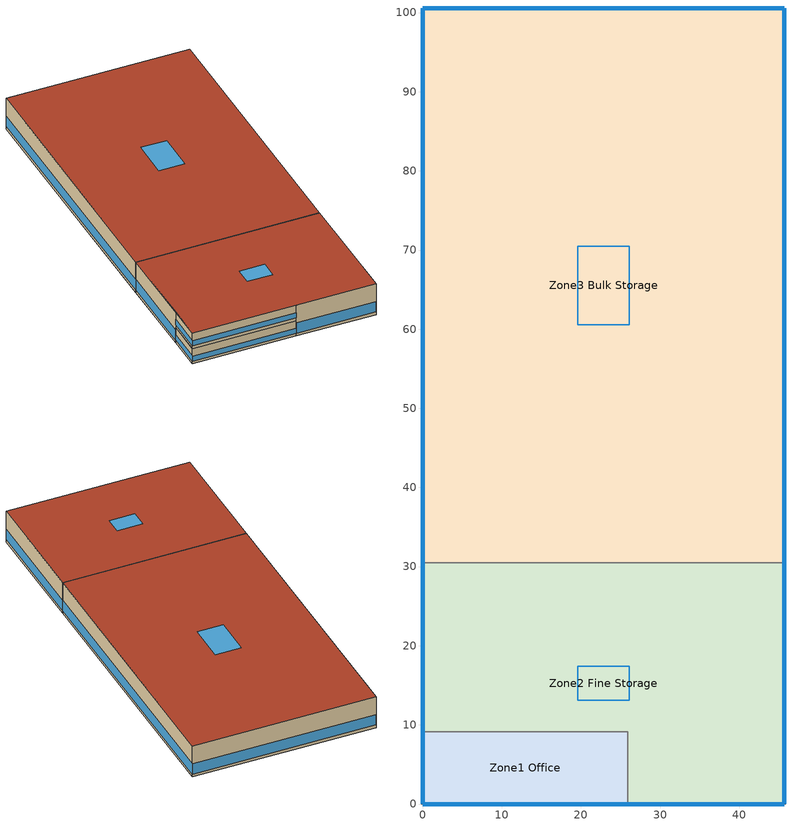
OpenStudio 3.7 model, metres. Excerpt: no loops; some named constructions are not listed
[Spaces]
Zone3 Bulk Storage
 floor foundation (BTAP-Grnd-Floor-Mass:U-0.757_std): 45.72,100.58 45.72,30.48 0,30.48 0,100.58 z0
 wall outside: 45.72,30.48 45.72,100.58 0,100.58 0,30.48 z0:8.53
 wall to Zone2 Fine Storage: 0,30.48 45.72,30.48 z0:8.53
 window (BTAP-Ext-FixedWindow:U=0.190 SHGC=0.600): 0,100.55 0,30.5 / 45.69,100.58 0.03,100.58 / 45.72,30.5 45.72,100.55 z0.76:3.61
 roof outside: 45.72,30.48 45.72,100.58 0,100.58 0,30.48 z8.53
 skylight (BTAP-Ext-Skylights:U=0.190 SHGC=0.600): 26.09,60.57 26.09,70.49 19.63,70.49 19.63,60.57 z8.53
Zone2 Fine Storage
 floor to Zone1 Office: 25.91,9.14 25.91,0 0,0 0,9.14 z4.27
 floor foundation (BTAP-Grnd-Floor-Mass:U-0.757_std): 45.72,30.48 45.72,0 25.91,0 25.91,9.14 0,9.14 0,30.48 z0
 wall outside: 0,30.48 0,9.14 / 25.91,0 45.72,0 45.72,30.48 z0:8.53; 0,9.14 0,0 25.91,0 z4.27:8.53
 wall to Zone1 Office: 0,9.14 25.91,9.14 25.91,0 z0:4.27
 window (BTAP-Ext-FixedWindow:U=0.190 SHGC=0.600): 25.93,0 45.69,0 / 0,30.45 0,9.17 / 45.72,0.03 45.72,30.45 z0.76:3.61; 0.03,0 25.88,0 z5.03:6.45; 0,9.12 0,0.03 z5.03:6.46
 roof outside: 45.72,0 45.72,30.48 0,30.48 0,0 z8.53
 skylight (BTAP-Ext-Skylights:U=0.190 SHGC=0.600): 26.09,13.08 26.09,17.39 19.63,17.39 19.63,13.08 z8.53
Zone1 Office
 floor foundation (BTAP-Grnd-Floor-Mass:U-0.757_std): 25.91,9.14 25.91,0 0,0 0,9.14 z0
 wall outside: 0,9.14 0,0 25.91,0 z0:4.27
 window (BTAP-Ext-FixedWindow:U=0.190 SHGC=0.600): 0.03,0 25.88,0 / 0,9.12 0,0.03 z0.76:2.19
[Schedule:Day]
Clothing Schedule Summer Clothes: 24, 0, 0.5
NECB-A-Occupancy Default|Wkdy Day: 7, 0, 0, 8, 0, 0.1, 9, 0, 0.7, 12, 0, 0.9, 14, 0, 0.5, 17, 0, 0.9, 18, 0, 0.7, 19, 0, 0.3, 23, 0, 0.1, 24, 0, 0
NECB-A-Occupancy Sat Day; NECB-A-Occupancy Sun|Hol Day; Schedule Day 14; Schedule Day 15; Schedule Day 16: 24, 0, 0
NECB-A-Occupancy-NECB-A-Lighting-0.3-0.1-0.67-Default|Wkdy-Light Day: 7, 0, 0.03495, 8, 0, 0.2097, 9, 0, 0.8, 17, 0, 0.9, 18, 0, 0.8, 19, 0, 0.5, 21, 0, 0.2097, 23, 0, 0.0699, 24, 0, 0.03495
NECB-A-Occupancy-NECB-A-Lighting-0.3-0.1-0.67-Sat-Light Day; NECB-A-Occupancy-NECB-A-Lighting-0.3-0.1-0.67-Sun|Hol-Light Day: 24, 0, 0.03495
NECB-A-Electric-Equipment Default|Wkdy Day: 7, 0, 0.2, 8, 0, 0.3, 9, 0, 0.8, 18, 0, 0.9, 19, 0, 0.5, 21, 0, 0.3, 24, 0, 0.2
NECB-A-Electric-Equipment Sat Day; NECB-A-Electric-Equipment Sun|Hol Day; Schedule Day 11: 24, 0, 0.2
NECB-A-Thermostat Setpoint-Heating Default|Wkdy Day: 6, 0, 18, 7, 0, 20, 21, 0, 22, 24, 0, 18
NECB-A-Thermostat Setpoint-Heating Sat Day; NECB-A-Thermostat Setpoint-Heating Sun|Hol Day: 24, 0, 18
NECB-A-Thermostat Setpoint-Cooling Default|Wkdy Day: 6, 0, 35, 21, 0, 24, 24, 0, 35
NECB-A-Thermostat Setpoint-Cooling Sat Day; NECB-A-Thermostat Setpoint-Cooling Sun|Hol Day: 24, 0, 35
NECB-A-Lighting Default|Wkdy Day: 7, 0, 0.05, 8, 0, 0.3, 9, 0, 0.8, 17, 0, 0.9, 18, 0, 0.8, 19, 0, 0.5, 21, 0, 0.3, 23, 0, 0.1, 24, 0, 0.05
NECB-A-Lighting Sat Day; NECB-A-Lighting Sun|Hol Day; NECB-A-Service Water Heating Sat Day; NECB-A-Service Water Heating Sun|Hol Day; Schedule Day 12: 24, 0, 0.05
NECB-A-Service Water Heating Default|Wkdy Day: 7, 0, 0.05, 8, 0, 0.1, 10, 0, 0.5, 16, 0, 0.9, 17, 0, 0.7, 18, 0, 0.5, 19, 0, 0.3, 22, 0, 0.2, 24, 0, 0.05
Schedule Day 13: 24, 0, 60
